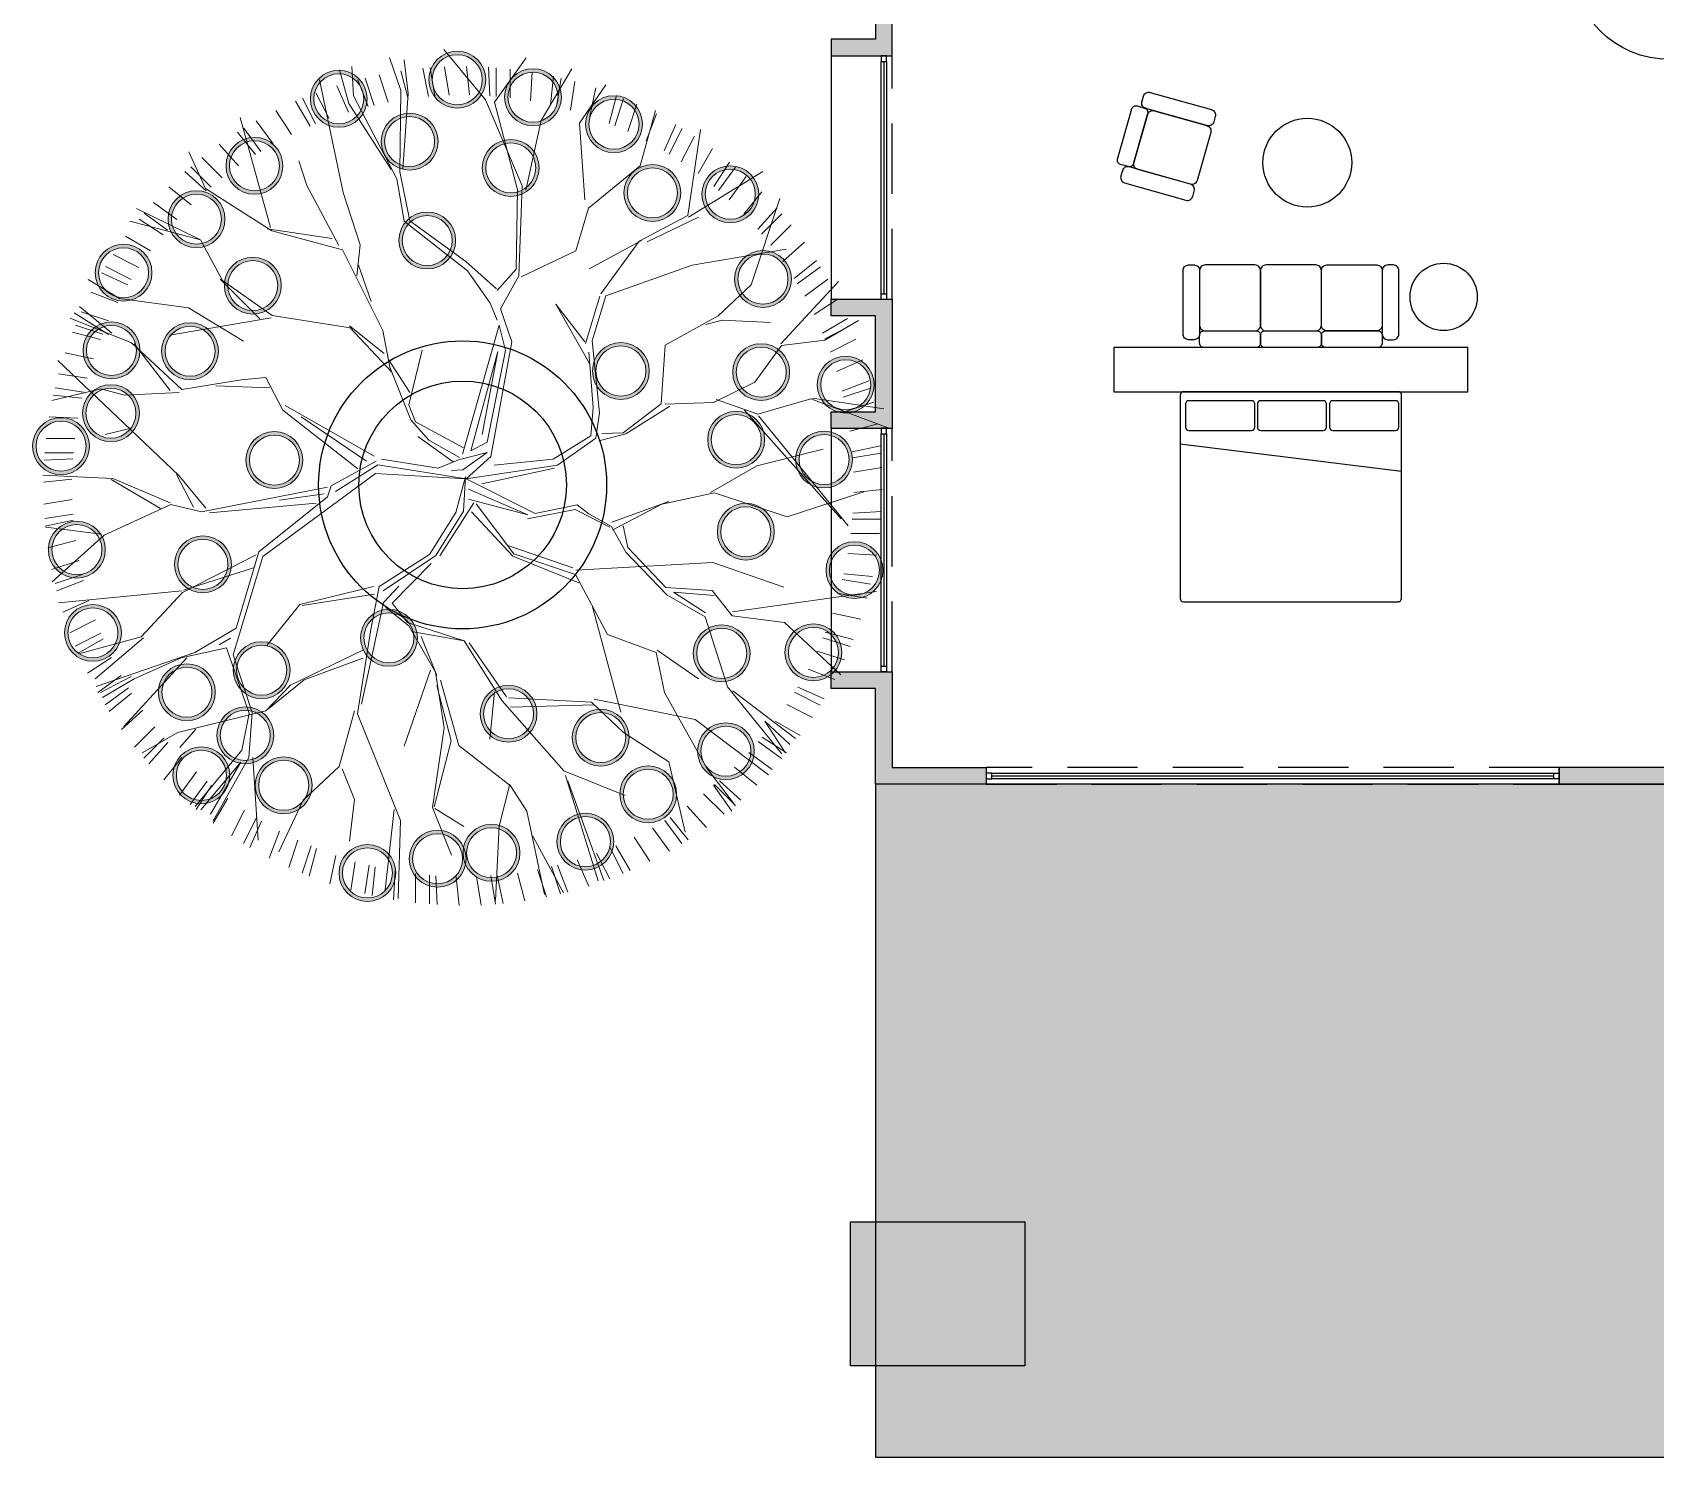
# Model space of a CAD drawing. Header units: metres. Extents: x 1769 to 3632, y 809 to 2652.
# Drawn here: x 2674.32 to 2688.99, y 1854 to 1866.94 of the extents above; entities that cross this region are included whole.
import ezdxf

# ---------------------------------------------------------------- set-up
doc = ezdxf.new("R2010")
doc.units = ezdxf.units.M
doc.header["$LTSCALE"] = 10
doc.linetypes.add('AG-FP-01$0$DASH2', pattern=[0.375, 0.25, -0.125])
doc.linetypes.add('HIDDEN', pattern=[9.525, 6.35, -3.175])
doc.layers.add('A-ANNO-NOTE', color=3, linetype='Continuous', lineweight=0)
for name, color, linetype in [('A-COLS', 6, 'Continuous'), ('A-COLS-PATT+', 8, 'Continuous'), ('A-DOOR', 1, 'Continuous'), ('A-FLOR-LEVL', 2, 'Continuous'), ('A-FURN', 1, 'Continuous'), ('A-FURN-FIXD', 8, 'Continuous'), ('A-GLAZ', 150, 'Continuous'), ('A-PATT+', 8, 'Continuous'), ('A-PROJ+', 1, 'HIDDEN'), ('A-WALL', 6, 'Continuous'), ('A-WALL-PATT', 8, 'Continuous'), ('AG-FP-01$0$A-DOOR-1', 1, 'Continuous'), ('AG-FP-01$0$A-HEAD-2', 2, 'AG-FP-01$0$DASH2'), ('L-PLNT-TREE', 66, 'Continuous')]:
    doc.layers.add(name, color=color, linetype=linetype)
doc.styles.add('AG-FP-01$0$spa-fp01$0$WATG_Default', font='SIMPLEX.SHX', dxfattribs={"width": 0.8})

# ---------------------------------------------------------------- blocks, each defined once
blk = doc.blocks.new('*U404')
at = {"layer": 'A-GLAZ', "ltscale": 0.01}
for p, q in [((0.029378, 0.000025), (0.034457, 0.000025)), ((0.029378, 0), (0.034457, 0)), ((0.034457, -0.000025), (0.029378, -0.000025))]:
    blk.add_line(p, q, dxfattribs=at)
for points in [[(0.029328, -0.000025), (0.029378, -0.000025), (0.029378, 0.000025), (0.029328, 0.000025)], [(0.034507, -0.000025), (0.034457, -0.000025), (0.034457, 0.000025), (0.034507, 0.000025)]]:
    blk.add_lwpolyline(points, close=True, dxfattribs=at)
blk = doc.blocks.new('A$C467967CC')
at = {"layer": 'A-FURN', "ltscale": 0.01}
blk.add_line((0.47, 0), (0.719, 2), dxfattribs=at)
blk.add_lwpolyline([(1.867, 2), (0.03, 2, 0.414214), (0, 1.97), (0, 0.03, 0.414214), (0.03, 0), (1.867, 0, 0.414214), (1.897, 0.03), (1.897, 1.97)], format="xyb", dxfattribs=at)
for points in [[(0.351, 1.379), (0.351, 1.944, 0.414214), (0.321, 1.974), (0.111, 1.974, 0.414214), (0.081, 1.944), (0.081, 1.379, 0.414214), (0.111, 1.349), (0.321, 1.349, 0.414214)], [(0.351, 0.727), (0.351, 1.292, 0.414214), (0.321, 1.322), (0.111, 1.322, 0.414214), (0.081, 1.292), (0.081, 0.727, 0.414214), (0.111, 0.697), (0.321, 0.697, 0.414214)], [(0.351, 0.078), (0.351, 0.643, 0.414214), (0.321, 0.673), (0.111, 0.673, 0.414214), (0.081, 0.643), (0.081, 0.078, 0.414214), (0.111, 0.048), (0.321, 0.048, 0.414214)]]:
    blk.add_lwpolyline(points, format="xyb", close=True, dxfattribs=at)
blk.add_arc((1.867, 1.97), 0.0299, 0, 90, dxfattribs=at)
blk = doc.blocks.new('A$C3C6157D7')
at = {"layer": 'A-FURN', "ltscale": 0.01}
for points in [[(0.15, 0.635), (0.15, 0.705, -0.414214), (0.19, 0.745), (0.66, 0.745, -0.414214), (0.7, 0.705), (0.7, 0.635, -0.414214), (0.66, 0.595), (0.19, 0.595, -0.414214)], [(1.25, 0.635, -0.414214), (1.21, 0.595), (0.74, 0.595, -0.414214), (0.7, 0.635), (0.7, 0.705, -0.414214), (0.74, 0.745), (1.21, 0.745, -0.414214), (1.25, 0.705)], [(1.8, 0.635, -0.414214), (1.76, 0.595), (1.29, 0.595, -0.414214), (1.25, 0.635), (1.25, 0.705, -0.414214), (1.29, 0.745), (1.76, 0.745, -0.414214), (1.8, 0.705)], [(0, 0.05, 0.414214), (0.05, 0), (0.1, 0, 0.414214), (0.15, 0.05), (0.15, 0.625, 0.414214), (0.1, 0.675), (0.083, 0.675), (0.05, 0.675, 0.414214), (0, 0.625)], [(0.65, 0.595, -0.414214), (0.7, 0.545), (0.7, 0.05, -0.414214), (0.65, 0), (0.2, 0, -0.414214), (0.15, 0.05), (0.15, 0.545, -0.414214), (0.2, 0.595)], [(0.75, 0.595, 0.414214), (0.7, 0.545), (0.7, 0.05, 0.414214), (0.75, 0), (1.2, 0, 0.414214), (1.25, 0.05), (1.25, 0.545, 0.414214), (1.2, 0.595)], [(1.3, 0.595, 0.414214), (1.25, 0.545), (1.25, 0.05, 0.414214), (1.3, 0), (1.75, 0, 0.414214), (1.8, 0.05), (1.8, 0.545, 0.414214), (1.75, 0.595)], [(1.95, 0.05, -0.414214), (1.9, 0), (1.85, 0, -0.414214), (1.8, 0.05), (1.8, 0.625, -0.414214), (1.85, 0.675), (1.867, 0.675), (1.9, 0.675, -0.414214), (1.95, 0.625)]]:
    blk.add_lwpolyline(points, format="xyb", close=True, dxfattribs=at)
blk = doc.blocks.new('*U405')
blk.add_lwpolyline([(2200, 142), (2200, 1092), (2160, 1092), (2160, 142)], close=True)
at = {"layer": 'AG-FP-01$0$A-DOOR-1'}
blk.add_arc((2200, 142), 950, 90, 180, dxfattribs=at)
at = {"layer": 'AG-FP-01$0$A-HEAD-2'}
for p, q in [((2200, 142), (1250, 142)), ((2200, -14), (1250, -14))]:
    blk.add_line(p, q, dxfattribs=at)
at = {"style": 'AG-FP-01$0$spa-fp01$0$WATG_Default', "width": 0.8, "flags": 9}
for tag, p in [('DOORNUMBER', (495, -80)), ('ROOMNAME', (495, -84)), ('ROOMNUMBER', (495, -88)), ('DOORTYPE', (495, -92)), ('DOORMATERIAL', (495, -96)), ('DOORFINISH', (495, -101)), ('FRAMEMATERIAL', (495, -105)), ('FRAMEFINISH', (495, -109)), ('DETAILHEAD', (495, -113)), ('DETAILJAMB', (495, -117)), ('DETAILMUNTIN', (495, -121)), ('THRESHOLDMATERIAL', (495, -125)), ('THRESHOLDDETAIL', (495, -129)), ('FIRERATING', (495, -133)), ('GLAZING', (495, -137)), ('LOUVER', (495, -141)), ('CLOSER', (495, -145)), ('PANICHARDWARE', (495, -150)), ('HARDWARESET', (495, -154)), ('REMARKS', (495, -158)), ('REVISION', (495, -162))]:
    blk.add_attdef(tag, p, '', height=2.38, dxfattribs=at)
blk = doc.blocks.new('A$C181679DD')
at = {"layer": 'A-FURN', "ltscale": 0.01}
for points in [[(0, 0.695, -0.414214), (0.05, 0.745), (0.1, 0.745, -0.414214), (0.15, 0.695), (0.15, 0.12, -0.414214), (0.1, 0.07), (0.083, 0.07), (0.05, 0.07, -0.414214), (0, 0.12)], [(0.65, 0.15, 0.414214), (0.7, 0.2), (0.7, 0.695, 0.414214), (0.65, 0.745), (0.2, 0.745, 0.414214), (0.15, 0.695), (0.15, 0.2, 0.414214), (0.2, 0.15)], [(0.85, 0.695, 0.414214), (0.8, 0.745), (0.75, 0.745, 0.414214), (0.7, 0.695), (0.7, 0.12, 0.414214), (0.75, 0.07), (0.767, 0.07), (0.8, 0.07, 0.414214), (0.85, 0.12)], [(0.15, 0.11), (0.15, 0.04, 0.414214), (0.19, 0), (0.66, 0, 0.414214), (0.7, 0.04), (0.7, 0.11, 0.414214), (0.66, 0.15), (0.19, 0.15, 0.414214)]]:
    blk.add_lwpolyline(points, format="xyb", close=True, dxfattribs=at)
blk = doc.blocks.new('*U422')
at = {"layer": 'A-GLAZ', "ltscale": 0.01}
for p, q in [((0.015578, 0.000025), (0.017678, 0.000025)), ((0.015578, 0), (0.017678, 0)), ((0.017678, -0.000025), (0.015578, -0.000025))]:
    blk.add_line(p, q, dxfattribs=at)
for points in [[(0.015528, -0.000025), (0.015578, -0.000025), (0.015578, 0.000025), (0.015528, 0.000025)], [(0.017728, -0.000025), (0.017678, -0.000025), (0.017678, 0.000025), (0.017728, 0.000025)]]:
    blk.add_lwpolyline(points, close=True, dxfattribs=at)
blk = doc.blocks.new('*U421')
at = {"layer": 'A-GLAZ', "ltscale": 0.01}
for p, q in [((0.015694, 0.000025), (0.017794, 0.000025)), ((0.015694, 0), (0.017794, 0)), ((0.017794, -0.000025), (0.015694, -0.000025))]:
    blk.add_line(p, q, dxfattribs=at)
for points in [[(0.015644, -0.000025), (0.015694, -0.000025), (0.015694, 0.000025), (0.015644, 0.000025)], [(0.017844, -0.000025), (0.017794, -0.000025), (0.017794, 0.000025), (0.017844, 0.000025)]]:
    blk.add_lwpolyline(points, close=True, dxfattribs=at)
blk = doc.blocks.new('A$C20a41beb-flat-1')
at = {"layer": 'L-PLNT-TREE', "linetype": 'Continuous', "lineweight": 5}
h = blk.add_hatch(color=256, dxfattribs=at)
edge = h.paths.add_edge_path()
edge.add_arc((1.786, 4.603), 0.257, 0, 360)
edge = h.paths.add_edge_path(flags=17)
edge.add_arc((1.786, 4.603), 0.226, 0, 360)
h = blk.add_hatch(color=256, dxfattribs=at)
edge = h.paths.add_edge_path()
edge.add_arc((2.47, 4.445), 0.257, 0, 360)
edge = h.paths.add_edge_path(flags=17)
edge.add_arc((2.47, 4.445), 0.226, 0, 360)
h = blk.add_hatch(color=256, dxfattribs=at)
edge = h.paths.add_edge_path()
edge.add_arc((0.715, 4.43), 0.257, 0, 360)
edge = h.paths.add_edge_path(flags=17)
edge.add_arc((0.715, 4.43), 0.226, 0, 360)
h = blk.add_hatch(color=256, dxfattribs=at)
edge = h.paths.add_edge_path()
edge.add_arc((3.202, 4.201), 0.257, 0, 360)
edge = h.paths.add_edge_path(flags=17)
edge.add_arc((3.202, 4.201), 0.226, 0, 360)
h = blk.add_hatch(color=256, dxfattribs=at)
edge = h.paths.add_edge_path()
edge.add_arc((1.355, 4.044), 0.257, 0, 360)
edge = h.paths.add_edge_path(flags=17)
edge.add_arc((1.355, 4.044), 0.226, 0, 360)
h = blk.add_hatch(color=256, dxfattribs=at)
edge = h.paths.add_edge_path()
edge.add_arc((-0.047, 3.825), 0.257, 0, 360)
edge = h.paths.add_edge_path(flags=17)
edge.add_arc((-0.047, 3.825), 0.226, 0, 360)
h = blk.add_hatch(color=256, dxfattribs=at)
edge = h.paths.add_edge_path()
edge.add_arc((2.269, 3.806), 0.257, 0, 360)
edge = h.paths.add_edge_path(flags=17)
edge.add_arc((2.269, 3.806), 0.226, 0, 360)
h = blk.add_hatch(color=256, dxfattribs=at)
edge = h.paths.add_edge_path()
edge.add_arc((3.549, 3.58), 0.257, 0, 360)
edge = h.paths.add_edge_path(flags=17)
edge.add_arc((3.549, 3.58), 0.226, 0, 360)
h = blk.add_hatch(color=256, dxfattribs=at)
edge = h.paths.add_edge_path()
edge.add_arc((4.253, 3.568), 0.257, 0, 360)
edge = h.paths.add_edge_path(flags=17)
edge.add_arc((4.253, 3.568), 0.226, 0, 360)
h = blk.add_hatch(color=256, dxfattribs=at)
edge = h.paths.add_edge_path()
edge.add_arc((-0.571, 3.343), 0.257, 0, 360)
edge = h.paths.add_edge_path(flags=17)
edge.add_arc((-0.571, 3.343), 0.226, 0, 360)
h = blk.add_hatch(color=256, dxfattribs=at)
edge = h.paths.add_edge_path()
edge.add_arc((1.514, 3.15), 0.257, 0, 360)
edge = h.paths.add_edge_path(flags=17)
edge.add_arc((1.514, 3.15), 0.226, 0, 360)
h = blk.add_hatch(color=256, dxfattribs=at)
edge = h.paths.add_edge_path()
edge.add_arc((-1.23, 2.859), 0.257, 0, 360)
edge = h.paths.add_edge_path(flags=17)
edge.add_arc((-1.23, 2.859), 0.226, 0, 360)
h = blk.add_hatch(color=256, dxfattribs=at)
edge = h.paths.add_edge_path()
edge.add_arc((-0.062, 2.743), 0.257, 0, 360)
edge = h.paths.add_edge_path(flags=17)
edge.add_arc((-0.062, 2.743), 0.226, 0, 360)
h = blk.add_hatch(color=256, dxfattribs=at)
edge = h.paths.add_edge_path()
edge.add_arc((4.548, 2.802), 0.257, 0, 360)
edge = h.paths.add_edge_path(flags=17)
edge.add_arc((4.548, 2.802), 0.226, 0, 360)
h = blk.add_hatch(color=256, dxfattribs=at)
edge = h.paths.add_edge_path()
edge.add_arc((-1.339, 2.157), 0.257, 0, 360)
edge = h.paths.add_edge_path(flags=17)
edge.add_arc((-1.339, 2.157), 0.226, 0, 360)
h = blk.add_hatch(color=256, dxfattribs=at)
edge = h.paths.add_edge_path()
edge.add_arc((-0.629, 2.15), 0.257, 0, 360)
edge = h.paths.add_edge_path(flags=17)
edge.add_arc((-0.629, 2.15), 0.226, 0, 360)
h = blk.add_hatch(color=256, dxfattribs=at)
edge = h.paths.add_edge_path()
edge.add_arc((3.264, 1.971), 0.257, 0, 360)
edge = h.paths.add_edge_path(flags=17)
edge.add_arc((3.264, 1.971), 0.226, 0, 360)
h = blk.add_hatch(color=256, dxfattribs=at)
edge = h.paths.add_edge_path()
edge.add_arc((4.532, 1.961), 0.257, 0, 360)
edge = h.paths.add_edge_path(flags=17)
edge.add_arc((4.532, 1.961), 0.226, 0, 360)
h = blk.add_hatch(color=256, dxfattribs=at)
edge = h.paths.add_edge_path()
edge.add_arc((5.296, 1.847), 0.257, 0, 360)
edge = h.paths.add_edge_path(flags=17)
edge.add_arc((5.296, 1.847), 0.226, 0, 360)
h = blk.add_hatch(color=256, dxfattribs=at)
edge = h.paths.add_edge_path()
edge.add_arc((-1.344, 1.59), 0.257, 0, 360)
edge = h.paths.add_edge_path(flags=17)
edge.add_arc((-1.344, 1.59), 0.226, 0, 360)
h = blk.add_hatch(color=256, dxfattribs=at)
edge = h.paths.add_edge_path()
edge.add_arc((-1.795, 1.292), 0.257, 0, 360)
edge = h.paths.add_edge_path(flags=17)
edge.add_arc((-1.795, 1.292), 0.226, 0, 360)
h = blk.add_hatch(color=256, dxfattribs=at)
edge = h.paths.add_edge_path()
edge.add_arc((4.306, 1.351), 0.257, 0, 360)
edge = h.paths.add_edge_path(flags=17)
edge.add_arc((4.306, 1.351), 0.226, 0, 360)
h = blk.add_hatch(color=256, dxfattribs=at)
edge = h.paths.add_edge_path()
edge.add_arc((0.133, 1.166), 0.257, 0, 360)
edge = h.paths.add_edge_path(flags=17)
edge.add_arc((0.133, 1.166), 0.226, 0, 360)
h = blk.add_hatch(color=256, dxfattribs=at)
edge = h.paths.add_edge_path()
edge.add_arc((5.1, 1.171), 0.257, 0, 360)
edge = h.paths.add_edge_path(flags=17)
edge.add_arc((5.1, 1.171), 0.226, 0, 360)
h = blk.add_hatch(color=256, dxfattribs=at)
edge = h.paths.add_edge_path()
edge.add_arc((4.393, 0.519), 0.257, 0, 360)
edge = h.paths.add_edge_path(flags=17)
edge.add_arc((4.393, 0.519), 0.226, 0, 360)
h = blk.add_hatch(color=256, dxfattribs=at)
edge = h.paths.add_edge_path()
edge.add_arc((-1.652, 0.357), 0.257, 0, 360)
edge = h.paths.add_edge_path(flags=17)
edge.add_arc((-1.652, 0.357), 0.226, 0, 360)
h = blk.add_hatch(color=256, dxfattribs=at)
edge = h.paths.add_edge_path()
edge.add_arc((-0.513, 0.224), 0.257, 0, 360)
edge = h.paths.add_edge_path(flags=17)
edge.add_arc((-0.513, 0.224), 0.226, 0, 360)
h = blk.add_hatch(color=256, dxfattribs=at)
edge = h.paths.add_edge_path()
edge.add_arc((5.375, 0.172), 0.257, 0, 360)
edge = h.paths.add_edge_path(flags=17)
edge.add_arc((5.375, 0.172), 0.226, 0, 360)
h = blk.add_hatch(color=256, dxfattribs=at)
edge = h.paths.add_edge_path()
edge.add_arc((-1.507, -0.395), 0.257, 0, 360)
edge = h.paths.add_edge_path(flags=17)
edge.add_arc((-1.507, -0.395), 0.226, 0, 360)
h = blk.add_hatch(color=256, dxfattribs=at)
edge = h.paths.add_edge_path()
edge.add_arc((1.168, -0.44), 0.257, 0, 360)
edge = h.paths.add_edge_path(flags=17)
edge.add_arc((1.168, -0.44), 0.226, 0, 360)
h = blk.add_hatch(color=256, dxfattribs=at)
edge = h.paths.add_edge_path()
edge.add_arc((4.175, -0.58), 0.257, 0, 360)
edge = h.paths.add_edge_path(flags=17)
edge.add_arc((4.175, -0.58), 0.226, 0, 360)
h = blk.add_hatch(color=256, dxfattribs=at)
edge = h.paths.add_edge_path()
edge.add_arc((5.004, -0.571), 0.257, 0, 360)
edge = h.paths.add_edge_path(flags=17)
edge.add_arc((5.004, -0.571), 0.226, 0, 360)
h = blk.add_hatch(color=256, dxfattribs=at)
edge = h.paths.add_edge_path()
edge.add_arc((0.018, -0.732), 0.257, 0, 360)
edge = h.paths.add_edge_path(flags=17)
edge.add_arc((0.018, -0.732), 0.226, 0, 360)
h = blk.add_hatch(color=256, dxfattribs=at)
edge = h.paths.add_edge_path()
edge.add_arc((-0.658, -0.931), 0.257, 0, 360)
edge = h.paths.add_edge_path(flags=17)
edge.add_arc((-0.658, -0.931), 0.226, 0, 360)
h = blk.add_hatch(color=256, dxfattribs=at)
edge = h.paths.add_edge_path()
edge.add_arc((2.249, -1.126), 0.257, 0, 360)
edge = h.paths.add_edge_path(flags=17)
edge.add_arc((2.249, -1.126), 0.226, 0, 360)
h = blk.add_hatch(color=256, dxfattribs=at)
edge = h.paths.add_edge_path()
edge.add_arc((-0.13, -1.321), 0.257, 0, 360)
edge = h.paths.add_edge_path(flags=17)
edge.add_arc((-0.13, -1.321), 0.226, 0, 360)
h = blk.add_hatch(color=256, dxfattribs=at)
edge = h.paths.add_edge_path()
edge.add_arc((3.082, -1.341), 0.257, 0, 360)
edge = h.paths.add_edge_path(flags=17)
edge.add_arc((3.082, -1.341), 0.226, 0, 360)
h = blk.add_hatch(color=256, dxfattribs=at)
edge = h.paths.add_edge_path()
edge.add_arc((4.213, -1.464), 0.257, 0, 360)
edge = h.paths.add_edge_path(flags=17)
edge.add_arc((4.213, -1.464), 0.226, 0, 360)
h = blk.add_hatch(color=256, dxfattribs=at)
edge = h.paths.add_edge_path()
edge.add_arc((-0.527, -1.682), 0.257, 0, 360)
edge = h.paths.add_edge_path(flags=17)
edge.add_arc((-0.527, -1.682), 0.226, 0, 360)
h = blk.add_hatch(color=256, dxfattribs=at)
edge = h.paths.add_edge_path()
edge.add_arc((0.217, -1.772), 0.257, 0, 360)
edge = h.paths.add_edge_path(flags=17)
edge.add_arc((0.217, -1.772), 0.226, 0, 360)
h = blk.add_hatch(color=256, dxfattribs=at)
edge = h.paths.add_edge_path(flags=17)
edge.add_arc((3.511, -1.853), 0.226, 0, 360)
edge = h.paths.add_edge_path()
edge.add_arc((3.511, -1.853), 0.257, 0, 360)
h = blk.add_hatch(color=256, dxfattribs=at)
edge = h.paths.add_edge_path()
edge.add_arc((2.943, -2.281), 0.257, 0, 360)
edge = h.paths.add_edge_path(flags=17)
edge.add_arc((2.943, -2.281), 0.226, 0, 360)
h = blk.add_hatch(color=256, dxfattribs=at)
edge = h.paths.add_edge_path()
edge.add_arc((1.608, -2.436), 0.257, 0, 360)
edge = h.paths.add_edge_path(flags=17)
edge.add_arc((1.608, -2.436), 0.226, 0, 360)
h = blk.add_hatch(color=256, dxfattribs=at)
edge = h.paths.add_edge_path()
edge.add_arc((2.095, -2.382), 0.257, 0, 360)
edge = h.paths.add_edge_path(flags=17)
edge.add_arc((2.095, -2.382), 0.226, 0, 360)
h = blk.add_hatch(color=256, dxfattribs=at)
edge = h.paths.add_edge_path()
edge.add_arc((0.974, -2.564), 0.257, 0, 360)
edge = h.paths.add_edge_path(flags=17)
edge.add_arc((0.974, -2.564), 0.226, 0, 360)
for p, q in [((2.041, 4.421), (1.664, 4.876)), ((0.849, 4.457), (0.834, 4.721)), ((1.276, 4.504), (1.174, 4.803)), ((1.307, 4.783), (1.341, 4.479)), ((1.527, 4.451), (1.473, 4.706)), ((1.582, 4.454), (1.541, 4.711)), ((1.712, 4.463), (1.671, 4.72)), ((1.896, 4.465), (1.869, 4.723)), ((2.081, 4.457), (2.067, 4.716)), ((2.123, 4.399), (2.408, 4.799)), ((2.136, 4.45), (2.136, 4.71)), ((2.265, 4.439), (2.265, 4.699)), ((2.544, 4.233), (2.82, 4.7)), ((0.754, 3.585), (0.541, 4.603)), ((0.802, 4.31), (0.696, 4.548)), ((0.722, 4.691), (0.807, 4.389)), ((0.98, 4.36), (0.887, 4.603)), ((1.034, 4.371), (0.954, 4.618)), ((1.161, 4.4), (1.08, 4.647)), ((1.343, 4.43), (1.276, 4.682)), ((2.448, 4.412), (2.461, 4.671)), ((2.629, 4.375), (2.656, 4.634)), ((2.682, 4.36), (2.723, 4.617)), ((2.808, 4.329), (2.849, 4.586)), ((2.891, 4.211), (3.128, 4.556)), ((0.455, 4.184), (0.324, 4.409)), ((0.506, 4.203), (0.388, 4.435)), ((0.627, 4.252), (0.508, 4.483)), ((1.241, 3.708), (0.849, 4.457)), ((1.268, 3.77), (1.276, 4.504)), ((1.341, 4.479), (1.293, 3.798)), ((2.372, 3.644), (2.041, 4.421)), ((2.985, 4.273), (3.039, 4.528)), ((3.158, 4.208), (3.225, 4.46)), ((3.208, 4.185), (3.288, 4.433)), ((0.097, 3.267), (-0.177, 4.261)), ((0.287, 4.107), (0.145, 4.325)), ((0.807, 4.389), (1.189, 3.793)), ((2.331, 3.609), (2.123, 4.399)), ((3.328, 4.135), (3.408, 4.382)), ((3.439, 3.825), (3.576, 4.326)), ((3.493, 4.052), (3.586, 4.295)), ((-0.037, 3.928), (-0.201, 4.13)), ((0.011, 3.955), (-0.142, 4.165)), ((0.123, 4.022), (-0.031, 4.232)), ((2.404, 3.605), (2.544, 4.233)), ((2.939, 3.518), (2.891, 4.211)), ((3.654, 3.961), (3.76, 4.199)), ((3.7, 3.931), (3.818, 4.163)), ((3.87, 3.375), (3.985, 4.152)), ((-0.191, 3.826), (-0.365, 4.019)), ((3.81, 3.862), (3.928, 4.094)), ((3.961, 3.754), (4.091, 3.98)), ((-0.489, 3.619), (-0.64, 3.95)), ((-0.439, 3.632), (-0.623, 3.816)), ((-0.34, 3.716), (-0.524, 3.899)), ((0.425, 3.648), (0.355, 3.869)), ((2.97, 3.441), (3.439, 3.825)), ((4.105, 3.639), (4.247, 3.858)), ((-0.482, 3.598), (-0.676, 3.772)), ((1.305, 3.324), (1.241, 3.708)), ((1.358, 3.327), (1.268, 3.77)), ((3.876, 3.36), (4.548, 3.772)), ((4.146, 3.602), (4.299, 3.813)), ((4.244, 3.517), (4.397, 3.728)), ((-0.618, 3.473), (-0.821, 3.636)), ((0.11, 3.236), (-0.489, 3.619)), ((0.716, 3.105), (0.425, 3.648)), ((0.908, 3.112), (0.754, 3.585)), ((2.319, 2.891), (2.331, 3.609)), ((2.343, 2.831), (2.372, 3.644)), ((4.376, 3.387), (4.539, 3.59)), ((4.441, 2.75), (4.699, 3.531)), ((-0.535, 3.155), (-1.112, 3.44)), ((-0.833, 3.243), (-1.044, 3.396)), ((-0.748, 3.341), (-0.959, 3.494)), ((2.857, 3.057), (2.97, 3.441)), ((3.428, 3.144), (3.87, 3.375)), ((4.501, 3.251), (4.675, 3.445)), ((4.535, 3.208), (4.719, 3.392)), ((-0.535, 3.155), (-1.174, 3.326)), ((-0.871, 3.202), (-1.089, 3.344)), ((0.654, 3.169), (0.067, 3.255)), ((0.749, 3.065), (0.11, 3.236)), ((1.879, 2.875), (1.305, 3.324)), ((1.864, 2.96), (1.358, 3.327)), ((3.501, 3.138), (3.965, 3.36)), ((4.619, 3.108), (4.802, 3.293)), ((-0.986, 3.058), (-1.211, 3.188)), ((-0.335, 2.79), (-0.535, 3.155)), ((0.878, 2.832), (0.908, 3.112)), ((2.978, 2.893), (3.449, 3.149)), ((3.084, 2.667), (3.428, 3.144)), ((4.729, 2.96), (4.922, 3.134)), ((-1.093, 2.907), (-1.325, 3.025)), ((1.113, 2.338), (0.749, 3.065)), ((2.139, 2.713), (1.864, 2.96)), ((2.362, 2.823), (2.857, 3.057)), ((3.907, 2.926), (4.758, 3.072)), ((4.831, 2.806), (5.033, 2.97)), ((-1.267, 2.627), (-1.549, 2.799)), ((-1.192, 2.751), (-1.43, 2.857)), ((-1.162, 2.797), (-1.394, 2.915)), ((0.001, 2.443), (-0.356, 2.8)), ((0.114, 2.471), (-0.335, 2.79)), ((1.008, 2.599), (0.894, 2.927)), ((2.084, 2.585), (1.879, 2.875)), ((2.145, 2.697), (2.319, 2.891)), ((2.177, 2.534), (2.343, 2.831)), ((3.127, 2.649), (3.907, 2.926)), ((4.858, 2.758), (5.068, 2.911)), ((4.925, 2.646), (5.135, 2.8)), ((-1.283, 2.59), (-1.526, 2.683)), ((2.943, 2.219), (3.075, 2.646)), ((3.005, 2.244), (3.127, 2.649)), ((4.144, 2.469), (4.441, 2.75)), ((4.71, 2.216), (5.231, 2.781)), ((-1.367, 2.301), (-1.677, 2.498)), ((-1.336, 2.314), (-1.629, 2.554)), ((-1.366, 2.425), (-1.613, 2.505)), ((-0.644, 2.541), (-1.267, 2.627)), ((-0.147, 2.24), (-0.644, 2.541)), ((2.146, 2.431), (2.084, 2.585)), ((2.279, 2.235), (2.177, 2.534)), ((2.676, 2.574), (2.981, 2.038)), ((2.937, 2.234), (2.676, 2.574)), ((5.01, 2.482), (5.228, 2.624)), ((-1.157, 2.225), (-1.711, 2.448)), ((-1.416, 2.305), (-1.664, 2.385)), ((0.105, 2.45), (-0.813, 2.295)), ((0.818, 2.362), (0.114, 2.471)), ((1.126, 2.129), (0.812, 2.378)), ((1.193, 1.961), (0.818, 2.362)), ((1.832, 1.219), (2.164, 2.386)), ((2.164, 2.386), (2.22, 2.157)), ((3.663, 2.205), (4.144, 2.469)), ((4.033, 2.39), (4.178, 2.429)), ((4.178, 2.429), (4.615, 2.409)), ((5.087, 2.314), (5.312, 2.444)), ((5.106, 2.25), (5.41, 2.426)), ((5.106, 2.263), (5.338, 2.381)), ((-1.439, 2.255), (-1.691, 2.322)), ((-0.703, 1.804), (-1.157, 2.225)), ((-0.808, 1.795), (-1.135, 2.216)), ((1.175, 2.007), (1.113, 2.338)), ((2.09, 1.198), (2.279, 2.235)), ((3.07, 1.593), (3.005, 2.244)), ((3.627, 1.673), (3.663, 2.205)), ((4.474, 1.871), (4.716, 2.201)), ((4.716, 2.201), (5.106, 2.25)), ((5.155, 2.142), (5.386, 2.26)), ((-1.163, 1.44), (-1.825, 2.066)), ((-1.504, 2.082), (-1.759, 2.136)), ((1.356, 1.776), (1.165, 2.074)), ((1.347, 1.666), (1.469, 2.16)), ((1.908, 1.249), (2.153, 2.148)), ((2.153, 2.148), (2.01, 1.396)), ((2.22, 2.157), (2.056, 1.327)), ((3.015, 1.642), (2.974, 2.142)), ((5.213, 1.967), (5.451, 2.073)), ((-1.56, 1.905), (-1.817, 1.946)), ((0.055, 1.912), (-0.168, 1.892)), ((0.21, 1.616), (0.055, 1.912)), ((1.366, 1.531), (1.175, 2.007)), ((-1.436, 1.81), (-1.877, 1.705)), ((-1.591, 1.779), (-1.848, 1.82)), ((-1.22, 1.754), (-1.436, 1.81)), ((-0.728, 1.776), (-1.22, 1.754)), ((-0.168, 1.892), (-0.703, 1.804)), ((0.092, 1.82), (-0.397, 1.836)), ((4.102, 1.687), (4.474, 1.871)), ((5.263, 1.789), (5.506, 1.882)), ((5.274, 1.735), (5.521, 1.815)), ((-1.606, 1.726), (-1.865, 1.753)), ((0.887, 1.087), (0.21, 1.616)), ((1.035, 1.202), (0.229, 1.66)), ((1.409, 1.512), (1.347, 1.666)), ((2.994, 1.384), (3.015, 1.642)), ((3.285, 1.412), (3.627, 1.673)), ((3.308, 1.402), (3.706, 1.652)), ((3.663, 1.67), (4.102, 1.687)), ((4.126, 1.714), (4.502, 1.58)), ((5.256, 0.635), (4.379, 1.619)), ((4.502, 1.58), (4.981, 1.719)), ((4.981, 1.719), (5.694, 1.453)), ((4.996, 1.725), (5.641, 1.628)), ((5.303, 1.608), (5.55, 1.689)), ((-1.643, 1.545), (-1.903, 1.558)), ((0.966, 1.155), (0.376, 1.558)), ((1.529, 1.347), (1.366, 1.531)), ((1.842, 1.277), (1.409, 1.512)), ((3.037, 1.365), (3.07, 1.593)), ((4.508, 1.565), (5.317, 0.571)), ((5.334, 1.426), (5.585, 1.493)), ((-1.67, 1.362), (-1.93, 1.362)), ((-1.185, 1.449), (-1.395, 1.398)), ((-0.73, 1.026), (-1.163, 1.44)), ((1.75, 1.151), (1.428, 1.378)), ((1.805, 1.191), (1.529, 1.347)), ((2.056, 1.327), (1.908, 1.249)), ((2.651, 1.174), (2.994, 1.384)), ((2.69, 1.119), (3.037, 1.365)), ((3.065, 1.341), (3.308, 1.402)), ((3.092, 1.405), (3.285, 1.412)), ((-1.688, 1.178), (-1.947, 1.164)), ((-1.681, 1.233), (-1.941, 1.232)), ((1.612, 1.094), (1.101, 1.173)), ((2.056, 1.236), (1.798, 1.168)), ((1.835, 1.077), (2.056, 1.236)), ((1.866, 0.996), (2.09, 1.198)), ((2.119, 1.121), (2.651, 1.174)), ((4.493, 1.113), (5.092, 1.265)), ((5.355, 1.242), (5.609, 1.296)), ((5.357, 1.187), (5.614, 1.228)), ((-1.326, 0.999), (-1.96, 1.029)), ((-0.597, 0.74), (-0.752, 1.035)), ((1.046, 1.045), (0.028, 0.296)), ((1.054, 1.155), (0.645, 0.935)), ((1.067, 1.123), (0.684, 0.882)), ((1.866, 0.996), (1.046, 1.045)), ((1.866, 0.996), (1.067, 1.123)), ((1.798, 1.168), (1.612, 1.094)), ((1.731, 1.072), (1.835, 1.077)), ((1.866, 0.996), (2.69, 1.119)), ((2.009, 0.952), (2.665, 1.092)), ((4.073, 0.873), (4.493, 1.113)), ((5.366, 1.057), (5.623, 1.098)), ((-1.696, 0.993), (-1.954, 0.966)), ((-0.896, 0.729), (-1.342, 0.992)), ((-0.81, 0.779), (-1.326, 0.999)), ((-0.487, 0.732), (-0.73, 1.026)), ((0.613, 0.923), (-0.526, 0.699)), ((0.645, 0.935), (0.612, 0.834)), ((1.86, 1.014), (1.773, 0.694)), ((1.86, 1.014), (1.842, 0.704)), ((1.866, 0.996), (2.491, 0.683)), ((1.886, 0.902), (2.424, 0.673)), ((5.368, 0.872), (5.626, 0.9)), ((-1.694, 0.809), (-1.951, 0.767)), ((-0.804, 0.766), (-1.406, 0.487)), ((-0.526, 0.699), (-0.804, 0.766)), ((0.511, 0.776), (-0.453, 0.691)), ((0.612, 0.834), (-0.007, 0.337)), ((0.584, 0.86), (0.179, 0.803)), ((1.936, 0.78), (1.629, 0.3)), ((2.424, 0.673), (1.886, 0.813)), ((1.957, 0.771), (2.298, 0.319)), ((2.491, 0.683), (2.869, 0.763)), ((2.869, 0.763), (2.973, 0.68)), ((3.696, 0.792), (3.183, 0.604)), ((3.192, 0.536), (3.634, 0.768)), ((3.634, 0.768), (4.109, 0.87)), ((4.109, 0.87), (4.768, 0.653)), ((4.768, 0.653), (5.461, 0.878)), ((-1.685, 0.679), (-1.942, 0.638)), ((-1.683, 0.624), (-1.937, 0.57)), ((1.773, 0.694), (1.535, 0.314)), ((1.842, 0.704), (1.593, 0.304)), ((1.914, 0.7), (2.289, 0.298)), ((2.421, 0.636), (2.851, 0.72)), ((2.851, 0.72), (3.165, 0.561)), ((2.973, 0.68), (3.18, 0.567)), ((5.353, 0.633), (5.613, 0.633)), ((5.36, 0.688), (5.619, 0.702)), ((-1.428, 0.497), (-1.933, 0.561)), ((-1.662, 0.44), (-1.913, 0.373)), ((-1.406, 0.487), (-1.876, 0.065)), ((3.18, 0.567), (3.309, 0.334)), ((3.284, 0.573), (3.328, 0.377)), ((5.342, 0.504), (5.602, 0.504)), ((-0.032, 0.309), (-0.696, -0.031)), ((0.028, 0.296), (-0.24, -0.594)), ((-0.007, 0.337), (-0.212, -0.352)), ((1.535, 0.314), (1.08, 0.025)), ((1.593, 0.304), (1.115, -0.016)), ((2.83, 0.194), (2.252, 0.391)), ((2.289, 0.298), (2.885, 0.057)), ((2.298, 0.319), (2.854, 0.133)), ((3.309, 0.334), (3.678, -0.052)), ((3.328, 0.377), (3.669, 0.016)), ((5.315, 0.321), (5.574, 0.307)), ((-1.631, 0.258), (-1.878, 0.177)), ((-0.055, 0.193), (-0.687, -0.009)), ((1.196, -0.126), (1.549, 0.232)), ((2.858, 0.171), (4.095, 0.24)), ((4.095, 0.24), (4.737, 0.017)), ((-1.602, 0.131), (-1.849, 0.051)), ((-1.591, 0.077), (-1.834, -0.016)), ((1.03, 0.023), (0.363, -0.139)), ((1.08, 0.025), (1.006, -0.363)), ((1.259, 0.027), (1.12, -0.12)), ((2.854, 0.133), (3.144, -0.409)), ((3.669, 0.016), (4.09, -0.011)), ((5.263, 0.087), (5.52, 0.046)), ((5.278, 0.14), (5.537, 0.113)), ((-0.703, -0.016), (-1.818, -0.124)), ((-1.541, -0.101), (-1.779, -0.207)), ((-0.696, -0.031), (-1.07, -0.43)), ((0.363, -0.139), (0.065, -0.508)), ((1.039, -0.046), (0.385, -0.148)), ((1.12, -0.12), (0.919, -1.038)), ((1.196, -0.126), (1.335, -0.3)), ((3.678, -0.052), (4.025, -0.251)), ((3.739, -0.028), (4.108, -0.058)), ((4.029, -0.214), (3.739, -0.028)), ((4.09, -0.011), (4.271, -0.242)), ((4.274, -0.205), (5.574, -0.021)), ((5.232, -0.04), (5.489, -0.08)), ((-1.483, -0.276), (-1.714, -0.395)), ((1.139, -0.167), (1.348, -0.332)), ((3.009, -0.161), (3.265, -1.11)), ((4.025, -0.251), (4.227, -0.883)), ((4.271, -0.242), (4.742, -0.302)), ((5.176, -0.216), (5.431, -0.27)), ((-1.434, -0.397), (-1.666, -0.515)), ((-1.07, -0.43), (-1.633, -0.584)), ((-0.212, -0.352), (-0.585, -0.572)), ((1.006, -0.363), (0.884, -1.125)), ((1.335, -0.3), (1.849, -0.467)), ((1.348, -0.332), (1.589, -0.75)), ((1.388, -0.385), (1.848, -0.467)), ((1.459, -0.428), (1.6, -0.781)), ((3.144, -0.409), (3.584, -0.571)), ((4.742, -0.302), (5.251, -0.774)), ((5.088, -0.439), (5.336, -0.519)), ((5.111, -0.389), (5.363, -0.456)), ((-1.415, -0.448), (-1.64, -0.579)), ((-1.051, -0.441), (-1.488, -0.81)), ((-0.585, -0.572), (-1.478, -0.879)), ((-0.301, -0.531), (-0.708, -0.621)), ((-0.365, -0.502), (-0.264, -0.443)), ((-0.301, -0.531), (-0.191, -0.844)), ((0.937, -0.548), (0.28, -0.867)), ((1.849, -0.467), (2.191, -1.009)), ((2.23, -0.973), (1.892, -0.485)), ((3.584, -0.571), (3.658, -0.933)), ((3.593, -0.55), (3.965, -0.81)), ((5.038, -0.559), (5.285, -0.639)), ((-1.338, -0.616), (-1.556, -0.758)), ((-0.657, -0.619), (-1.226, -1.242)), ((-0.708, -0.621), (-1.133, -0.81)), ((-0.24, -0.594), (-0.067, -1.113)), ((0.403, -0.818), (0.931, -0.624)), ((1.545, -0.732), (1.305, -1.417)), ((4.955, -0.724), (5.198, -0.817)), ((-1.253, -0.78), (-1.463, -0.934)), ((-1.438, -0.933), (-1.16, -0.788)), ((-1.133, -0.81), (-1.419, -0.98)), ((-0.191, -0.844), (-0.096, -1.124)), ((0.055, -1.1), (0.403, -0.818)), ((0.28, -0.867), (0.055, -1.1)), ((1.589, -0.75), (1.667, -1.253)), ((1.6, -0.87), (1.73, -1.37)), ((1.634, -0.821), (1.801, -1.413)), ((-1.186, -0.892), (-1.396, -1.045)), ((-1.159, -0.94), (-1.361, -1.104)), ((2.08, -1.354), (2.122, -0.927)), ((2.191, -1.009), (2.748, -1.64)), ((2.252, -0.983), (2.998, -1.021)), ((2.998, -1.021), (3.287, -1.296)), ((3.022, -0.993), (3.935, -1.179)), ((3.658, -0.933), (4.041, -1.618)), ((4.227, -0.883), (4.718, -1.488)), ((4.841, -1.349), (4.275, -0.918)), ((4.834, -0.931), (5.066, -1.049)), ((4.864, -0.885), (5.102, -0.991)), ((-1.057, -1.094), (-1.25, -1.268)), ((0.055, -1.1), (-0.74, -1.296)), ((-0.096, -1.124), (-0.161, -1.454)), ((-0.067, -1.113), (-0.098, -1.52)), ((0.856, -1.1), (0.717, -1.601)), ((0.884, -1.125), (1.272, -2.091)), ((2.267, -1.065), (3.025, -1.045)), ((4.765, -1.041), (4.997, -1.159)), ((-0.947, -1.243), (-1.13, -1.427)), ((-0.74, -1.296), (-1.061, -1.479)), ((-0.576, -1.266), (-0.722, -1.431)), ((1.667, -1.253), (1.562, -1.974)), ((3.287, -1.296), (3.696, -1.56)), ((3.935, -1.179), (4.599, -1.678)), ((4.565, -1.193), (4.75, -1.475)), ((4.792, -1.404), (4.565, -1.193)), ((4.658, -1.192), (4.883, -1.322)), ((-0.863, -1.342), (-1.047, -1.526)), ((-0.829, -1.385), (-1.003, -1.579)), ((-0.161, -1.454), (-0.582, -1.963)), ((1.73, -1.37), (1.577, -1.966)), ((1.801, -1.413), (2.268, -1.777)), ((4.505, -1.377), (4.716, -1.53)), ((4.542, -1.337), (4.761, -1.478)), ((-0.704, -1.521), (-0.867, -1.724)), ((-0.171, -1.564), (-0.532, -1.994)), ((-0.444, -2.032), (-0.171, -1.564)), ((-0.098, -1.52), (-0.42, -2.092)), ((-0.062, -1.52), (-0.013, -2.268)), ((0.717, -1.601), (0.394, -1.907)), ((3.696, -1.56), (3.844, -2.195)), ((4.29, -1.607), (4.493, -1.771)), ((4.42, -1.475), (4.631, -1.628)), ((-0.572, -1.651), (-0.725, -1.862)), ((-0.474, -1.736), (-0.627, -1.947)), ((0.745, -1.624), (0.856, -1.9)), ((2.748, -1.64), (3.302, -1.864)), ((2.765, -1.685), (3.059, -2.636)), ((3.111, -2.633), (2.784, -1.731)), ((4.041, -1.618), (4.301, -1.958)), ((4.154, -1.732), (4.348, -1.906)), ((-0.434, -1.774), (-0.575, -1.992)), ((-0.289, -1.889), (-0.419, -2.114)), ((0.856, -1.9), (0.813, -2.276)), ((2.262, -1.762), (2.164, -2.14)), ((2.268, -1.777), (2.413, -2.005)), ((4.011, -1.85), (4.196, -2.033)), ((4.102, -1.771), (4.268, -2.007)), ((4.111, -1.766), (4.295, -1.95)), ((-0.138, -1.996), (-0.256, -2.228)), ((0.394, -1.907), (0.172, -2.372)), ((1.214, -1.99), (1.133, -2.717)), ((1.562, -1.974), (1.734, -2.403)), ((1.583, -1.981), (1.844, -2.143)), ((2.413, -2.005), (2.573, -2.76)), ((3.863, -1.96), (4.037, -2.153)), ((-0.028, -2.065), (-0.146, -2.297)), ((0.018, -2.095), (-0.088, -2.333)), ((0.179, -2.186), (0.086, -2.429)), ((1.272, -2.091), (1.251, -2.794)), ((2.164, -2.14), (2.131, -2.813)), ((3.549, -2.156), (3.703, -2.366)), ((3.661, -2.089), (3.814, -2.299)), ((3.709, -2.062), (3.873, -2.264)), ((0.344, -2.269), (0.264, -2.516)), ((0.464, -2.319), (0.384, -2.567)), ((0.514, -2.342), (0.447, -2.594)), ((2.468, -2.231), (2.746, -2.744)), ((3.166, -2.337), (3.284, -2.569)), ((3.217, -2.318), (3.348, -2.543)), ((3.385, -2.241), (3.527, -2.459)), ((0.687, -2.407), (0.633, -2.662)), ((0.864, -2.463), (0.823, -2.72)), ((2.87, -2.444), (2.976, -2.682)), ((3.045, -2.386), (3.164, -2.617)), ((0.99, -2.494), (0.949, -2.751)), ((1.043, -2.509), (1.016, -2.768)), ((1.224, -2.546), (1.21, -2.806)), ((1.407, -2.573), (1.407, -2.833)), ((1.536, -2.584), (1.536, -2.844)), ((1.591, -2.591), (1.605, -2.85)), ((1.775, -2.599), (1.803, -2.857)), ((1.96, -2.597), (2.001, -2.854)), ((2.09, -2.588), (2.131, -2.845)), ((2.145, -2.586), (2.199, -2.84)), ((2.329, -2.565), (2.396, -2.816)), ((2.511, -2.534), (2.592, -2.781)), ((2.638, -2.505), (2.718, -2.752)), ((2.692, -2.494), (2.785, -2.737))]:
    blk.add_line(p, q, dxfattribs=at)
for centre, radius in [((1.786, 4.603), 0.257), ((1.786, 4.603), 0.226), ((2.47, 4.445), 0.257), ((0.715, 4.43), 0.257), ((0.715, 4.43), 0.226), ((2.47, 4.445), 0.226), ((3.202, 4.201), 0.257), ((3.202, 4.201), 0.226), ((1.355, 4.044), 0.257), ((1.355, 4.044), 0.226), ((-0.047, 3.825), 0.257), ((-0.047, 3.825), 0.226), ((2.269, 3.806), 0.257), ((2.269, 3.806), 0.226), ((3.549, 3.58), 0.257), ((4.253, 3.568), 0.257), ((3.549, 3.58), 0.226), ((4.253, 3.568), 0.226), ((-0.571, 3.343), 0.257), ((-0.571, 3.343), 0.226), ((1.514, 3.15), 0.257), ((1.514, 3.15), 0.226), ((-1.23, 2.859), 0.257), ((-1.23, 2.859), 0.226), ((-0.062, 2.743), 0.257), ((-0.062, 2.743), 0.226), ((4.548, 2.802), 0.257), ((4.548, 2.802), 0.226), ((-1.339, 2.157), 0.257), ((-1.339, 2.157), 0.226), ((-0.629, 2.15), 0.257), ((-0.629, 2.15), 0.226), ((3.264, 1.971), 0.257), ((4.532, 1.961), 0.257), ((3.264, 1.971), 0.226), ((4.532, 1.961), 0.226), ((5.296, 1.847), 0.257), ((5.296, 1.847), 0.226), ((-1.344, 1.59), 0.257), ((-1.344, 1.59), 0.226), ((-1.795, 1.292), 0.257), ((-1.795, 1.292), 0.226), ((4.306, 1.351), 0.257), ((4.306, 1.351), 0.226), ((0.133, 1.166), 0.257), ((0.133, 1.166), 0.226), ((5.1, 1.171), 0.257), ((5.1, 1.171), 0.226), ((4.393, 0.519), 0.257), ((4.393, 0.519), 0.226), ((-1.652, 0.357), 0.257), ((-1.652, 0.357), 0.226), ((-0.513, 0.224), 0.257), ((-0.513, 0.224), 0.226), ((5.375, 0.172), 0.257), ((5.375, 0.172), 0.226), ((-1.507, -0.395), 0.257), ((-1.507, -0.395), 0.226), ((1.168, -0.44), 0.257), ((1.168, -0.44), 0.226), ((4.175, -0.58), 0.257), ((4.175, -0.58), 0.226), ((5.004, -0.571), 0.257), ((5.004, -0.571), 0.226), ((0.018, -0.732), 0.257), ((0.018, -0.732), 0.226), ((-0.658, -0.931), 0.257), ((-0.658, -0.931), 0.226), ((2.249, -1.126), 0.257), ((2.249, -1.126), 0.226), ((-0.13, -1.321), 0.257), ((-0.13, -1.321), 0.226), ((3.082, -1.341), 0.257), ((3.082, -1.341), 0.226), ((4.213, -1.464), 0.257), ((4.213, -1.464), 0.226), ((-0.527, -1.682), 0.257), ((-0.527, -1.682), 0.226), ((0.217, -1.772), 0.257), ((0.217, -1.772), 0.226), ((3.511, -1.853), 0.257), ((3.511, -1.853), 0.226), ((2.943, -2.281), 0.257), ((1.608, -2.436), 0.257), ((2.095, -2.382), 0.257), ((2.095, -2.382), 0.226), ((2.943, -2.281), 0.226), ((0.974, -2.564), 0.257), ((0.974, -2.564), 0.226), ((1.608, -2.436), 0.226)]:
    blk.add_circle(centre, radius, dxfattribs=at)
blk = doc.blocks.new('A$Cd70b4647-flat-1')
at = {"layer": 'A-WALL'}
for radius in [1.301, 0.938]:
    blk.add_circle((5.907, 5.807), radius, dxfattribs=at)
at = {"layer": 'A-ANNO-NOTE'}
blk.add_blockref('A$C20a41beb-flat-1', (4.073, 4.865), dxfattribs=at)
blk = doc.blocks.new('A$Ca70b421f')
at = {"layer": 'A-PATT+', "ltscale": 0.01, "true_color": 0x939598}
h = blk.add_hatch(dxfattribs=at)
h.set_pattern_fill('DOLMIT', color=252, scale=0.018)
edge = h.paths.add_edge_path()
edge.add_line((25.336, 3.261), (25.336, 0.2))
edge.add_line((25.336, 0.2), (21.714, 0.201))
edge.add_arc((21.085, 39.148), 38.953, 269.1827, 270.9248, ccw=False)
edge.add_arc((20.492, -1.918), 2.118, 88.9999, 105.352)
edge.add_arc((20.284, -1.103), 1.277, 106.0408, 133.345)
edge.add_line((19.408, -0.174), (20.181, -0.894))
edge.add_arc((22.738, -4.49), 4.413, 113.9193, 125.4178, ccw=False)
edge.add_arc((23.173, -5.742), 5.735, 93.3642, 112.8262, ccw=False)
edge.add_line((22.837, -0.017), (25.336, 0))
edge.add_line((25.336, 0), (40.875, 0))
edge.add_line((40.875, 0), (40.875, 8.862))
edge.add_line((40.875, 8.862), (64.844, 22.7))
edge.add_line((64.844, 22.7), (63.676, 24.724))
edge.add_line((63.676, 24.724), (62.117, 23.824))
edge.add_line((62.117, 23.824), (61.542, 24.82))
edge.add_line((61.542, 24.82), (63.101, 25.72))
edge.add_line((63.101, 25.72), (57.787, 34.924))
edge.add_line((57.787, 34.924), (54.607, 33.088))
edge.add_line((54.607, 33.088), (54.606, 20.815))
edge.add_line((54.606, 20.815), (49.844, 18.066))
edge.add_line((49.844, 18.066), (50.419, 17.07))
edge.add_line((50.419, 17.07), (50.029, 16.845))
edge.add_line((50.029, 16.845), (49.454, 17.841))
edge.add_line((49.454, 17.841), (45.184, 15.375))
edge.add_line((45.184, 15.375), (16.566, 15.375))
edge.add_line((16.566, 15.375), (16.566, 15.5))
edge.add_line((16.566, 15.5), (7.179, 15.5))
edge.add_line((7.179, 15.5), (7.179, 19.454))
edge.add_line((7.179, 19.454), (0, 19.454))
edge.add_line((0, 19.454), (0.001, 13.375))
edge.add_line((0.001, 13.375), (15.066, 13.375))
edge.add_line((15.066, 13.375), (15.066, 2.417))
edge.add_arc((18.886, 2.473), 3.82, 180.8316, 254.2952)
edge.add_arc((18.514, 0.571), 1.895, 223.0293, 249.5502, ccw=False)
edge.add_arc((18.283, 1.041), 2.108, 148.2186, 236.7821, ccw=False)
edge.add_arc((18.64, 0.629), 2.633, 91.5547, 144.6769, ccw=False)
edge.add_line((18.568, 3.261), (25.336, 3.261))
h.paths.add_polyline_path([(28.836, 4.4), (37.975, 4.4), (37.975, 3.7), (29.536, 3.7), (29.536, 2.665), (28.836, 2.665)], flags=16)
h.paths.add_polyline_path([(23.836, 4.6), (17.986, 4.6), (17.986, 12.575), (20.486, 12.575), (20.486, 7.6), (37.975, 7.6), (37.975, 4.6)], flags=16)
edge = h.paths.add_edge_path(flags=16)
edge.add_arc((21.085, 39.148), 39.153, 269.1822, 270.8601, ccw=False)
edge.add_arc((20.492, -1.918), 1.918, 88.9906, 105.3155)
edge.add_arc((20.284, -1.103), 1.077, 106.1036, 121.8452)
edge.add_line((19.716, -0.188), (20.2, -0.638))
edge.add_arc((22.738, -4.49), 4.613, 113.8955, 123.3845, ccw=False)
edge.add_arc((23.173, -5.742), 5.935, 104.6475, 112.8445, ccw=False)
at = {"layer": 'A-FLOR-LEVL', "ltscale": 0.01}
blk.add_lwpolyline([(45.184, 15.375), (16.566, 15.375), (16.566, 15.5), (7.179, 15.5), (7.179, 19.454), (0, 19.454), (0.001, 13.375), (15.066, 13.375), (15.066, 2.417, 0.331995), (17.852, -1.205, -0.116239), (17.129, -0.722, -0.406889), (16.492, 2.151, -0.236031), (18.568, 3.261), (25.336, 3.261), (25.336, 0.2), (21.714, 0.201, -0.007602), (20.529, 0.2, 0.071471), (19.932, 0.124, 0.119704), (19.408, -0.174), (20.181, -0.894, -0.050214), (20.949, -0.456, -0.085124), (22.837, -0.017), (25.336, 0), (40.875, 0)], format="xyb", dxfattribs=at)

msp = doc.modelspace()

# ---------------------------------------------------------------- linework, layer by layer
at = {"layer": 'A-WALL', "ltscale": 0.01}
for p, q in [((2681.538, 1866.726), (2681.538, 1864.526)), ((2681.538, 1863.36), (2681.538, 1861.16))]:
    msp.add_line(p, q, dxfattribs=at)

# ---------------------------------------------------------------- block references
at = {"layer": 'A-FLOR-LEVL'}
msp.add_blockref('A$Ca70b421f', (2681.937, 1840.691), dxfattribs=at)

# ---------------------------------------------------------------- next in the draw order: hatches: boundary and pattern name
at = {"layer": 'A-COLS-PATT+', "ltscale": 0.01}
h = msp.add_hatch(color=256, dxfattribs=at)
h.dxf.hatch_style = 1
h.paths.add_polyline_path([(2681.713, 1856.191), (2683.288, 1856.191), (2683.288, 1854.891), (2681.713, 1854.891)])
at = {"layer": 'A-WALL-PATT', "ltscale": 0.01}
h = msp.add_hatch(color=256, dxfattribs=at)
h.dxf.hatch_style = 1
h.paths.add_polyline_path([(2682.088, 1860.295), (2682.938, 1860.295), (2682.938, 1860.145), (2681.938, 1860.145), (2681.938, 1861.01), (2681.538, 1861.01), (2681.538, 1861.16), (2682.088, 1861.16)])
h.paths.add_polyline_path([(2681.938, 1863.51), (2681.938, 1864.376), (2681.538, 1864.376), (2681.538, 1864.526), (2682.088, 1864.526), (2682.088, 1863.36), (2681.538, 1863.36), (2681.538, 1863.51)])
h.paths.add_polyline_path([(2681.938, 1866.876), (2681.538, 1866.876), (2681.538, 1866.726), (2682.088, 1866.726), (2682.088, 1867.591), (2682.738, 1867.591), (2682.738, 1867.741), (2680.117, 1867.741), (2680.117, 1867.591), (2681.938, 1867.591)])
h = msp.add_hatch(color=256, dxfattribs=at)
h.dxf.hatch_style = 1
h.paths.add_polyline_path([(2689.117, 1860.295), (2688.117, 1860.295), (2688.117, 1860.145), (2689.117, 1860.145), (2689.117, 1856.191), (2689.267, 1856.191), (2689.267, 1862.241), (2692.467, 1862.241), (2692.467, 1861.641), (2692.617, 1861.641), (2692.617, 1862.391), (2689.267, 1862.391), (2689.267, 1864.141), (2690.867, 1864.141), (2690.867, 1864.291), (2689.267, 1864.291), (2689.267, 1864.491), (2689.117, 1864.491)])

# ---------------------------------------------------------------- next in the draw order: linework, layer by layer
at = {"layer": 'A-COLS', "ltscale": 0.01}
msp.add_lwpolyline([(2681.713, 1856.191), (2683.288, 1856.191), (2683.288, 1854.891), (2681.713, 1854.891)], close=True, dxfattribs=at)
at = {"layer": 'A-FURN', "ltscale": 0.01}
for centre, radius in [((2685.84, 1865.76), 0.401), ((2687.072, 1864.547), 0.304)]:
    msp.add_circle(centre, radius, dxfattribs=at)
at = {"layer": 'A-FURN-FIXD', "ltscale": 0.01}
msp.add_lwpolyline([(2687.292, 1863.691), (2687.292, 1864.091), (2684.092, 1864.091), (2684.092, 1863.691)], close=True, dxfattribs=at)
at = {"layer": 'A-PROJ+', "ltscale": 0.01}
for p, q in [((2682.088, 1864.526), (2682.088, 1866.726)), ((2682.088, 1861.16), (2682.088, 1863.36)), ((2681.938, 1860.145), (2681.938, 1856.191))]:
    msp.add_line(p, q, dxfattribs=at)
msp.add_lwpolyline([(2688.117, 1860.145), (2688.117, 1860.295), (2682.938, 1860.295), (2682.938, 1860.145)], close=True, dxfattribs=at)
msp.add_lwpolyline([(2681.938, 1854.891), (2681.938, 1854.066), (2698.503, 1854.066)], dxfattribs=at)
at = {"layer": 'A-WALL', "ltscale": 0.01}
for points in [[(2681.938, 1866.876), (2681.538, 1866.876), (2681.538, 1866.726), (2682.088, 1866.726), (2682.088, 1867.591), (2682.738, 1867.591), (2682.738, 1867.741), (2680.117, 1867.741), (2680.117, 1867.591), (2681.938, 1867.591), (2681.938, 1867.591)], [(2681.938, 1863.51), (2681.938, 1864.376), (2681.538, 1864.376), (2681.538, 1864.526), (2682.088, 1864.526), (2682.088, 1863.36), (2681.538, 1863.36), (2681.538, 1863.51)], [(2689.117, 1860.295), (2688.117, 1860.295), (2688.117, 1860.145), (2689.117, 1860.145), (2689.117, 1860.145), (2689.117, 1856.191), (2689.267, 1856.191), (2689.267, 1862.241), (2692.467, 1862.241), (2692.467, 1861.641), (2692.617, 1861.641), (2692.617, 1862.391), (2689.267, 1862.391), (2689.267, 1864.141), (2690.867, 1864.141), (2690.867, 1864.291), (2689.267, 1864.291), (2689.267, 1864.491), (2689.117, 1864.491)], [(2682.088, 1860.295), (2682.938, 1860.295), (2682.938, 1860.145), (2681.938, 1860.145), (2681.938, 1861.01), (2681.538, 1861.01), (2681.538, 1861.16), (2682.088, 1861.16)]]:
    msp.add_lwpolyline(points, close=True, dxfattribs=at)

# ---------------------------------------------------------------- next in the draw order: block references
at = {"layer": 'A-ANNO-NOTE'}
msp.add_blockref('A$Cd70b4647-flat-1', (2672.3, 1857.042), dxfattribs=at)
at = {"layer": 'A-DOOR', "ltscale": 0.01, "xscale": -0.0009474377873720035, "yscale": 0.0009474377873720035, "zscale": 0.0009474377873720035, "rotation": 180}
msp.add_blockref('*U405', (2687.032, 1867.727), dxfattribs=at)
at = {"layer": 'A-FURN', "ltscale": 0.01, "xscale": -0.9999999999999998, "rotation": 254.2402633572566}
msp.add_blockref('A$C181679DD', (2684.074, 1865.61), dxfattribs=at)
at = {"layer": 'A-FURN', "ltscale": 0.01}
for name, p, rotation in [('A$C3C6157D7', (2686.667, 1864.836), 180), ('A$C467967CC', (2684.692, 1863.691), 270)]:
    msp.add_blockref(name, p, dxfattribs=dict(at, rotation=rotation))
at = {"layer": 'A-GLAZ', "ltscale": 0.01}
for name, p, xscale, yscale, zscale, rotation in [('*U422', (2682.013, 1882.253), 1000.000000000006, 1000.000000000006, 1000.000000000006, 270), ('*U421', (2682.013, 1879.005), 1000.000000000006, 1000.000000000006, 1000.000000000006, 270), ('*U404', (2653.61, 1860.22), 1000.000000000007, 1000.000000000007, 1000.000000000007, 359.9993150718581)]:
    msp.add_blockref(name, p, dxfattribs=dict(at, xscale=xscale, yscale=yscale, zscale=zscale, rotation=rotation))

doc.saveas('drawing.dxf')
